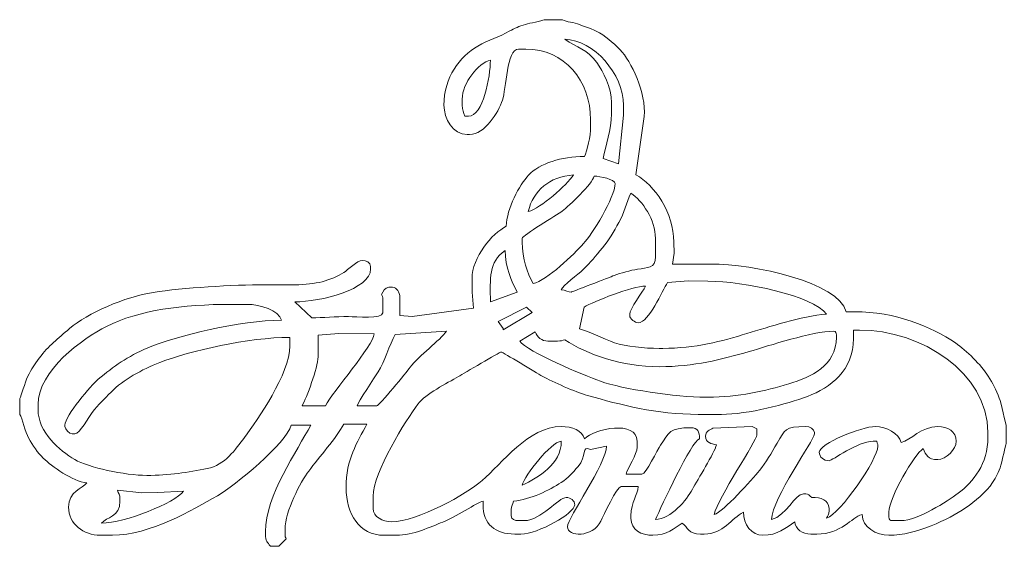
# Model space of a CAD drawing. Header units: millimetres. Extents: x -1234 to 1259, y 230 to 2117.
# Drawn here: x 324.7 to 774.7, y 1822 to 2062.4 of the extents above; entities that cross this region are included whole.
import ezdxf

# ---------------------------------------------------------------- set-up
doc = ezdxf.new("R2010")
doc.units = ezdxf.units.MM
doc.header["$MEASUREMENT"] = 0
doc.layers.add('layer 1', color=7, linetype='Continuous')

msp = doc.modelspace()

# ---------------------------------------------------------------- linework, layer by layer
at = {"layer": 'layer 1', "color": 250, "lineweight": 9}
for points, knots in [([(324.7049, 1889.4966), (324.7049, 1889.4966), (324.7049, 1882.2474), (324.7049, 1882.2474), (324.7049, 1882.2474), (325.9377, 1880.3042), (327.15, 1874.3692), (328.7847, 1871.2724), (328.7847, 1871.2724), (330.3929, 1868.2277), (333.1059, 1864.6211), (335.4371, 1862.3114), (335.4371, 1862.3114), (339.344, 1858.4389), (348.7638, 1851.57), (355.3734, 1851.0213), (355.3734, 1851.0213), (353.294, 1848.1842), (347.0096, 1847.3313), (347.0096, 1839.8681), (347.0096, 1839.8681), (347.0096, 1832.1512), (353.8282, 1827.043), (361.5076, 1827.043), (361.5076, 1827.043), (361.5076, 1827.043), (367.0845, 1827.043), (367.0845, 1827.043), (367.0845, 1827.043), (383.8717, 1827.043), (403.6499, 1838.6472), (414.8562, 1845.0704), (414.8562, 1845.0704), (422.8879, 1849.6735), (446.309, 1869.0385), (448.496, 1877.2294), (448.496, 1877.2294), (448.496, 1877.2294), (457.4188, 1877.2294), (457.4188, 1877.2294), (457.4188, 1877.2294), (451.4049, 1865.8678), (436.7859, 1844.994), (436.7859, 1828.7166), (436.7859, 1828.7166), (436.7859, 1828.7166), (436.7859, 1827.6008), (436.7859, 1827.6008), (436.7859, 1827.6008), (436.7859, 1824.1446), (437.7219, 1823.9589), (439.0156, 1822.0256), (439.0156, 1822.0256), (439.0156, 1822.0256), (442.92, 1822.0256), (442.92, 1822.0256), (442.92, 1822.0256), (442.92, 1822.0256), (446.2662, 1825.3694), (446.2662, 1825.3694), (446.2662, 1825.3694), (445.8746, 1826.1582), (445.7076, 1826.2962), (445.7076, 1827.6008), (445.7076, 1827.6008), (445.7076, 1827.6008), (445.7076, 1829.8316), (445.7076, 1829.8316), (445.7076, 1829.8316), (445.7076, 1838.0374), (452.7909, 1851.3372), (456.5329, 1856.3673), (456.5329, 1856.3673), (461.2025, 1862.6433), (469.1037, 1871.4178), (472.4743, 1877.7855), (472.4743, 1877.7855), (472.4743, 1877.7855), (483.0672, 1877.7855), (483.0672, 1877.7855), (483.0672, 1877.7855), (478.5554, 1869.256), (473.5893, 1861.9216), (473.5893, 1848.7916), (473.5893, 1848.7916), (473.5893, 1836.9644), (479.5013, 1827.043), (490.8756, 1827.043), (490.8756, 1827.043), (490.8756, 1827.043), (496.4508, 1827.043), (496.4508, 1827.043), (496.4508, 1827.043), (504.26, 1827.043), (512.107, 1830.9053), (517.7162, 1833.1025), (517.7162, 1833.1025), (523.0463, 1835.1886), (533.538, 1841.9878), (536.0426, 1842.6574), (536.0426, 1842.6574), (536.0426, 1842.6574), (536.0426, 1840.9831), (536.0426, 1840.9831), (536.0426, 1840.9831), (536.0426, 1832.1615), (541.6256, 1827.6008), (550.5413, 1827.6008), (550.5413, 1827.6008), (550.5413, 1827.6008), (553.3289, 1827.6008), (553.3289, 1827.6008), (553.3289, 1827.6008), (561.1289, 1827.6008), (577.864, 1837.0635), (577.864, 1840.9831), (577.864, 1840.9831), (577.864, 1842.7204), (576.0998, 1844.3293), (573.9607, 1844.3293), (573.9607, 1844.3293), (570.5908, 1844.3293), (562.2683, 1833.735), (555.0018, 1833.735), (555.0018, 1833.735), (555.0018, 1833.735), (552.2124, 1833.735), (552.2124, 1833.735), (552.2124, 1833.735), (550.5017, 1833.735), (548.8677, 1834.2508), (548.8677, 1835.9654), (548.8677, 1835.9654), (548.8677, 1835.9654), (548.8677, 1838.7534), (548.8677, 1838.7534), (548.8677, 1838.7534), (548.8677, 1840.7797), (549.5288, 1840.71), (549.9827, 1842.6574), (549.9827, 1842.6574), (557.7356, 1843.302), (566.391, 1847.6942), (571.6301, 1851.1211), (571.6301, 1851.1211), (575.1302, 1853.4099), (576.7133, 1855.3237), (579.394, 1858.413), (579.394, 1858.413), (583.4251, 1863.0565), (580.687, 1868.4201), (585.0913, 1866.1702), (585.0913, 1866.1702), (585.0913, 1866.1702), (592.362, 1867.749), (592.362, 1867.749), (592.362, 1867.749), (592.362, 1859.758), (574.5196, 1834.8525), (574.5196, 1830.9463), (574.5196, 1830.9463), (574.5196, 1826.2131), (585.9937, 1825.8862), (589.7669, 1833.5425), (589.7669, 1833.5425), (590.9859, 1836.016), (597.1282, 1849.3477), (599.0537, 1849.3477), (599.0537, 1849.3477), (599.0537, 1849.3477), (606.8597, 1849.3477), (606.8597, 1849.3477), (606.8597, 1849.3477), (606.4985, 1845.0064), (603.5135, 1842.592), (603.5135, 1835.9654), (603.5135, 1835.9654), (603.5135, 1835.9654), (603.5135, 1834.8497), (603.5135, 1834.8497), (603.5135, 1834.8497), (603.5135, 1829.3509), (608.2418, 1827.043), (613.5517, 1827.043), (613.5517, 1827.043), (619.7874, 1827.043), (623.2789, 1830.1727), (626.9347, 1832.6199), (626.9347, 1832.6199), (629.608, 1830.6608), (629.4619, 1827.6008), (635.2999, 1827.6008), (635.2999, 1827.6008), (635.2999, 1827.6008), (636.9711, 1827.6008), (636.9711, 1827.6008), (636.9711, 1827.6008), (645.6332, 1827.6008), (649.4014, 1834.7726), (654.8163, 1837.6383), (654.8163, 1837.6383), (654.8163, 1831.9329), (658.5584, 1827.043), (663.7377, 1827.043), (663.7377, 1827.043), (670.261, 1827.043), (674.2726, 1830.5229), (678.2357, 1833.1764), (678.2357, 1833.1764), (678.5205, 1829.7651), (681.7602, 1827.6008), (685.4846, 1827.6008), (685.4846, 1827.6008), (685.4846, 1827.6008), (688.2722, 1827.6008), (688.2722, 1827.6008), (688.2722, 1827.6008), (699.6154, 1827.6008), (703.9538, 1835.201), (708.905, 1836.5226), (708.905, 1836.5226), (709.0327, 1830.7825), (715.3154, 1827.043), (721.174, 1827.043), (721.174, 1827.043), (733.7964, 1827.043), (748.1759, 1834.3013), (756.0799, 1839.5331), (756.0799, 1839.5331), (760.406, 1842.3971), (765.719, 1846.8877), (768.4705, 1851.1211), (768.4705, 1851.1211), (770.1576, 1853.7148), (771.1701, 1855.7489), (772.2681, 1859.0332), (772.2681, 1859.0332), (772.9151, 1860.9679), (774.2789, 1868.1958), (774.7037, 1868.8637), (774.7037, 1868.8637), (774.7037, 1868.8637), (774.7037, 1877.2294), (774.7037, 1877.2294), (774.7037, 1877.2294), (774.3677, 1877.7593), (772.2961, 1887.5718), (771.5341, 1889.672), (771.5341, 1889.672), (770.1502, 1893.488), (768.4582, 1896.479), (766.4612, 1899.654), (766.4612, 1899.654), (763.1996, 1904.8404), (756.6193, 1911.3481), (751.5146, 1914.8199), (751.5146, 1914.8199), (740.3515, 1922.4115), (724.0235, 1929.0883), (705.5585, 1929.0883), (705.5585, 1929.0883), (705.5585, 1929.0883), (701.6562, 1929.0883), (701.6562, 1929.0883), (701.6562, 1929.0883), (698.0213, 1942.7005), (659.5867, 1950.8341), (639.7605, 1950.8341), (639.7605, 1950.8341), (639.7605, 1950.8341), (622.4741, 1950.8341), (622.4741, 1950.8341), (622.4741, 1950.8341), (622.4741, 1950.8341), (623.1548, 1955.8348), (623.1548, 1955.8348), (623.1548, 1955.8348), (623.1548, 1955.8348), (623.032, 1960.8716), (623.032, 1960.8716), (623.032, 1960.8716), (623.032, 1974.1226), (614.3105, 1987.0089), (605.7457, 1991.5415), (605.7457, 1991.5415), (605.7457, 1991.5415), (609.5854, 2018.2378), (609.5854, 2018.2378), (609.5854, 2018.2378), (610.5143, 2028.7146), (603.4799, 2043.7712), (598.6363, 2048.5593), (598.6363, 2048.5593), (594.764, 2052.3852), (592.3083, 2054.7115), (587.3394, 2057.3364), (587.3394, 2057.3364), (585.1549, 2058.4875), (582.3079, 2059.1434), (580.0888, 2060.1215), (580.0888, 2060.1215), (577.3819, 2061.3119), (574.1623, 2061.169), (572.2881, 2062.3587), (572.2881, 2062.3587), (572.2881, 2062.3587), (563.9232, 2062.3587), (563.9232, 2062.3587), (563.9232, 2062.3587), (562.8814, 2061.6985), (557.1565, 2060.7887), (555.4443, 2060.2425), (555.4443, 2060.2425), (552.3377, 2059.2562), (550.6386, 2058.6258), (547.9921, 2057.1011), (547.9921, 2057.1011), (543.642, 2054.5891), (538.5472, 2053.1794), (533.6211, 2050.2807), (533.6211, 2050.2807), (525.4111, 2045.453), (518.1984, 2036.2465), (518.1984, 2023.3248), (518.1984, 2023.3248), (518.1984, 2017.2455), (522.2966, 2009.9429), (528.7937, 2009.9429), (528.7937, 2009.9429), (528.7937, 2009.9429), (529.9084, 2009.9429), (529.9084, 2009.9429), (529.9084, 2009.9429), (536.6836, 2009.9429), (543.094, 2020.0289), (544.9081, 2025.6118), (544.9081, 2025.6118), (546.5353, 2030.6193), (546.864, 2048.9768), (552.2124, 2048.9768), (552.2124, 2048.9768), (552.2124, 2048.9768), (555.5597, 2048.9768), (555.5597, 2048.9768), (555.5597, 2048.9768), (573.1686, 2048.9768), (585.1121, 2034.5537), (585.1121, 2016.6331), (585.1121, 2016.6331), (585.1121, 2016.6331), (585.1121, 2013.2884), (585.1121, 2013.2884), (585.1121, 2013.2884), (585.1121, 2009.4781), (583.5496, 2002.456), (582.3263, 1999.9054), (582.3263, 1999.9054), (571.7462, 1999.9054), (561.9305, 1996.8405), (556.7971, 1991.4174), (556.7971, 1991.4174), (552.6886, 1987.0796), (546.8127, 1976.0247), (546.6369, 1968.1214), (546.6369, 1968.1214), (540.1055, 1964.6638), (531.0252, 1954.1459), (531.0252, 1944.1431), (531.0252, 1944.1431), (531.0252, 1944.1431), (531.0252, 1938.01), (531.0252, 1938.01), (531.0252, 1938.01), (531.0252, 1938.01), (531.6687, 1930.7701), (531.6687, 1930.7701), (531.6687, 1930.7701), (531.6687, 1930.7701), (503.7651, 1926.9339), (503.7651, 1926.9339), (503.7651, 1926.9339), (503.7651, 1926.9339), (498.1234, 1927.4154), (498.1234, 1927.4154), (498.1234, 1927.4154), (498.1234, 1927.4154), (498.1234, 1935.78), (498.1234, 1935.78), (498.1234, 1935.78), (498.1234, 1937.8176), (496.5853, 1940.2405), (494.7779, 1940.2405), (494.7779, 1940.2405), (494.7779, 1940.2405), (493.1061, 1940.2405), (493.1061, 1940.2405), (493.1061, 1940.2405), (491.2545, 1940.2405), (490.4242, 1938.1501), (489.7606, 1936.895), (489.7606, 1936.895), (490.1833, 1936.0113), (490.3167, 1936.0934), (490.3167, 1934.6635), (490.3167, 1934.6635), (490.3167, 1934.6635), (490.3167, 1928.5294), (490.3167, 1928.5294), (490.3167, 1928.5294), (490.3167, 1925.5914), (477.9487, 1926.8568), (474.704, 1926.8568), (474.704, 1926.8568), (468.9724, 1926.8568), (462.6352, 1926.2989), (457.9756, 1926.2989), (457.9756, 1926.2989), (457.9756, 1926.2989), (450.1848, 1933.5654), (450.1848, 1933.5654), (450.1848, 1933.5654), (461.8312, 1933.5485), (484.7415, 1939.291), (484.7415, 1948.6043), (484.7415, 1948.6043), (484.7415, 1948.6043), (484.7415, 1949.7194), (484.7415, 1949.7194), (484.7415, 1949.7194), (484.7415, 1951.5221), (482.7177, 1952.5077), (480.8371, 1952.5077), (480.8371, 1952.5077), (478.9746, 1952.5077), (474.2707, 1948.1399), (472.4768, 1946.929), (472.4768, 1946.929), (470.0111, 1945.2674), (466.0957, 1943.7246), (462.6664, 1942.7971), (462.6664, 1942.7971), (455.7154, 1940.9176), (445.4338, 1941.3233), (436.7852, 1941.3569), (436.7852, 1941.3569), (421.989, 1941.41), (399.056, 1940.0088), (385.604, 1937.8905), (385.604, 1937.8905), (372.8303, 1935.8801), (355.5011, 1928.4247), (347.4298, 1921.4167), (347.4298, 1921.4167), (342.0425, 1916.7394), (337.9039, 1913.6949), (333.6259, 1907.8976), (333.6259, 1907.8976), (331.1751, 1904.5772), (330.2408, 1903.5909), (328.2286, 1899.354), (328.2286, 1899.354), (327.1274, 1897.0362), (325.4007, 1890.4995), (324.7049, 1889.4966)], [0, 0, 0, 0, 0.00854701, 0.00854701, 0.00854701, 0.00854701, 0.01709402, 0.01709402, 0.01709402, 0.01709402, 0.02564103, 0.02564103, 0.02564103, 0.02564103, 0.03418803, 0.03418803, 0.03418803, 0.03418803, 0.04273504, 0.04273504, 0.04273504, 0.04273504, 0.05128205, 0.05128205, 0.05128205, 0.05128205, 0.05982906, 0.05982906, 0.05982906, 0.05982906, 0.06837607, 0.06837607, 0.06837607, 0.06837607, 0.07692308, 0.07692308, 0.07692308, 0.07692308, 0.08547009, 0.08547009, 0.08547009, 0.08547009, 0.09401709, 0.09401709, 0.09401709, 0.09401709, 0.1025641, 0.1025641, 0.1025641, 0.1025641, 0.11111111, 0.11111111, 0.11111111, 0.11111111, 0.11965812, 0.11965812, 0.11965812, 0.11965812, 0.12820513, 0.12820513, 0.12820513, 0.12820513, 0.13675214, 0.13675214, 0.13675214, 0.13675214, 0.14529915, 0.14529915, 0.14529915, 0.14529915, 0.15384615, 0.15384615, 0.15384615, 0.15384615, 0.16239316, 0.16239316, 0.16239316, 0.16239316, 0.17094017, 0.17094017, 0.17094017, 0.17094017, 0.17948718, 0.17948718, 0.17948718, 0.17948718, 0.18803419, 0.18803419, 0.18803419, 0.18803419, 0.1965812, 0.1965812, 0.1965812, 0.1965812, 0.20512821, 0.20512821, 0.20512821, 0.20512821, 0.21367521, 0.21367521, 0.21367521, 0.21367521, 0.22222222, 0.22222222, 0.22222222, 0.22222222, 0.23076923, 0.23076923, 0.23076923, 0.23076923, 0.23931624, 0.23931624, 0.23931624, 0.23931624, 0.24786325, 0.24786325, 0.24786325, 0.24786325, 0.25641026, 0.25641026, 0.25641026, 0.25641026, 0.26495726, 0.26495726, 0.26495726, 0.26495726, 0.27350427, 0.27350427, 0.27350427, 0.27350427, 0.28205128, 0.28205128, 0.28205128, 0.28205128, 0.29059829, 0.29059829, 0.29059829, 0.29059829, 0.2991453, 0.2991453, 0.2991453, 0.2991453, 0.30769231, 0.30769231, 0.30769231, 0.30769231, 0.31623932, 0.31623932, 0.31623932, 0.31623932, 0.32478632, 0.32478632, 0.32478632, 0.32478632, 0.33333333, 0.33333333, 0.33333333, 0.33333333, 0.34188034, 0.34188034, 0.34188034, 0.34188034, 0.35042735, 0.35042735, 0.35042735, 0.35042735, 0.35897436, 0.35897436, 0.35897436, 0.35897436, 0.36752137, 0.36752137, 0.36752137, 0.36752137, 0.37606838, 0.37606838, 0.37606838, 0.37606838, 0.38461538, 0.38461538, 0.38461538, 0.38461538, 0.39316239, 0.39316239, 0.39316239, 0.39316239, 0.4017094, 0.4017094, 0.4017094, 0.4017094, 0.41025641, 0.41025641, 0.41025641, 0.41025641, 0.41880342, 0.41880342, 0.41880342, 0.41880342, 0.42735043, 0.42735043, 0.42735043, 0.42735043, 0.43589744, 0.43589744, 0.43589744, 0.43589744, 0.44444444, 0.44444444, 0.44444444, 0.44444444, 0.45299145, 0.45299145, 0.45299145, 0.45299145, 0.46153846, 0.46153846, 0.46153846, 0.46153846, 0.47008547, 0.47008547, 0.47008547, 0.47008547, 0.47863248, 0.47863248, 0.47863248, 0.47863248, 0.48717949, 0.48717949, 0.48717949, 0.48717949, 0.4957265, 0.4957265, 0.4957265, 0.4957265, 0.5042735, 0.5042735, 0.5042735, 0.5042735, 0.51282051, 0.51282051, 0.51282051, 0.51282051, 0.52136752, 0.52136752, 0.52136752, 0.52136752, 0.52991453, 0.52991453, 0.52991453, 0.52991453, 0.53846154, 0.53846154, 0.53846154, 0.53846154, 0.54700855, 0.54700855, 0.54700855, 0.54700855, 0.55555556, 0.55555556, 0.55555556, 0.55555556, 0.56410256, 0.56410256, 0.56410256, 0.56410256, 0.57264957, 0.57264957, 0.57264957, 0.57264957, 0.58119658, 0.58119658, 0.58119658, 0.58119658, 0.58974359, 0.58974359, 0.58974359, 0.58974359, 0.5982906, 0.5982906, 0.5982906, 0.5982906, 0.60683761, 0.60683761, 0.60683761, 0.60683761, 0.61538462, 0.61538462, 0.61538462, 0.61538462, 0.62393162, 0.62393162, 0.62393162, 0.62393162, 0.63247863, 0.63247863, 0.63247863, 0.63247863, 0.64102564, 0.64102564, 0.64102564, 0.64102564, 0.64957265, 0.64957265, 0.64957265, 0.64957265, 0.65811966, 0.65811966, 0.65811966, 0.65811966, 0.66666667, 0.66666667, 0.66666667, 0.66666667, 0.67521368, 0.67521368, 0.67521368, 0.67521368, 0.68376068, 0.68376068, 0.68376068, 0.68376068, 0.69230769, 0.69230769, 0.69230769, 0.69230769, 0.7008547, 0.7008547, 0.7008547, 0.7008547, 0.70940171, 0.70940171, 0.70940171, 0.70940171, 0.71794872, 0.71794872, 0.71794872, 0.71794872, 0.72649573, 0.72649573, 0.72649573, 0.72649573, 0.73504274, 0.73504274, 0.73504274, 0.73504274, 0.74358974, 0.74358974, 0.74358974, 0.74358974, 0.75213675, 0.75213675, 0.75213675, 0.75213675, 0.76068376, 0.76068376, 0.76068376, 0.76068376, 0.76923077, 0.76923077, 0.76923077, 0.76923077, 0.77777778, 0.77777778, 0.77777778, 0.77777778, 0.78632479, 0.78632479, 0.78632479, 0.78632479, 0.79487179, 0.79487179, 0.79487179, 0.79487179, 0.8034188, 0.8034188, 0.8034188, 0.8034188, 0.81196581, 0.81196581, 0.81196581, 0.81196581, 0.82051282, 0.82051282, 0.82051282, 0.82051282, 0.82905983, 0.82905983, 0.82905983, 0.82905983, 0.83760684, 0.83760684, 0.83760684, 0.83760684, 0.84615385, 0.84615385, 0.84615385, 0.84615385, 0.85470085, 0.85470085, 0.85470085, 0.85470085, 0.86324786, 0.86324786, 0.86324786, 0.86324786, 0.87179487, 0.87179487, 0.87179487, 0.87179487, 0.88034188, 0.88034188, 0.88034188, 0.88034188, 0.88888889, 0.88888889, 0.88888889, 0.88888889, 0.8974359, 0.8974359, 0.8974359, 0.8974359, 0.90598291, 0.90598291, 0.90598291, 0.90598291, 0.91452991, 0.91452991, 0.91452991, 0.91452991, 0.92307692, 0.92307692, 0.92307692, 0.92307692, 0.93162393, 0.93162393, 0.93162393, 0.93162393, 0.94017094, 0.94017094, 0.94017094, 0.94017094, 0.94871795, 0.94871795, 0.94871795, 0.94871795, 0.95726496, 0.95726496, 0.95726496, 0.95726496, 0.96581197, 0.96581197, 0.96581197, 0.96581197, 0.97435897, 0.97435897, 0.97435897, 0.97435897, 0.98290598, 0.98290598, 0.98290598, 0.98290598, 1, 1, 1, 1]), ([(594.5918, 2024.4398), (594.5918, 2024.4398), (594.5918, 2019.4215), (594.5918, 2019.4215), (594.5918, 2019.4215), (594.5918, 2012.15), (592.1006, 2004.8456), (590.7758, 1999.0359), (590.7758, 1999.0359), (590.7758, 1999.0359), (597.8078, 1996.5759), (597.8078, 1996.5759), (597.8078, 1996.5759), (597.8078, 1996.5759), (600.1687, 2018.8629), (600.1687, 2018.8629), (600.1687, 2018.8629), (600.1687, 2018.8629), (600.1687, 2023.3248), (600.1687, 2023.3248), (600.1687, 2023.3248), (600.1687, 2037.538), (586.4313, 2053.1465), (573.4028, 2053.4355), (573.4028, 2053.4355), (578.7201, 2049.7405), (583.8093, 2048.7507), (587.9132, 2042.8536), (587.9132, 2042.8536), (590.9067, 2038.5512), (594.5918, 2031.6929), (594.5918, 2024.4398)], [0, 0, 0, 0, 0.11111111, 0.11111111, 0.11111111, 0.11111111, 0.22222222, 0.22222222, 0.22222222, 0.22222222, 0.33333333, 0.33333333, 0.33333333, 0.33333333, 0.44444444, 0.44444444, 0.44444444, 0.44444444, 0.55555556, 0.55555556, 0.55555556, 0.55555556, 0.66666667, 0.66666667, 0.66666667, 0.66666667, 0.77777778, 0.77777778, 0.77777778, 0.77777778, 1, 1, 1, 1]), ([(526.563, 2026.1135), (526.563, 2026.1135), (526.563, 2023.3248), (526.563, 2023.3248), (526.563, 2023.3248), (526.563, 2020.927), (527.2132, 2020.303), (527.6787, 2018.3068), (527.6787, 2018.3068), (527.6787, 2018.3068), (529.3516, 2018.3068), (529.3516, 2018.3068), (529.3516, 2018.3068), (536.0603, 2018.3068), (539.388, 2036.3314), (539.388, 2043.9559), (539.388, 2043.9559), (533.8825, 2042.4874), (526.563, 2033.5455), (526.563, 2026.1135)], [0, 0, 0, 0, 0.16666667, 0.16666667, 0.16666667, 0.16666667, 0.33333333, 0.33333333, 0.33333333, 0.33333333, 0.5, 0.5, 0.5, 0.5, 0.66666667, 0.66666667, 0.66666667, 0.66666667, 1, 1, 1, 1]), ([(553.8868, 1962.5441), (553.8868, 1962.5441), (553.8868, 1960.8716), (553.8868, 1960.8716), (553.8868, 1960.8716), (553.8868, 1953.032), (556.1947, 1947.0365), (558.9041, 1941.9134), (558.9041, 1941.9134), (565.144, 1943.3659), (577.6525, 1955.4835), (581.9145, 1960.1665), (581.9145, 1960.1665), (585.5649, 1964.1767), (596.2654, 1981.2179), (596.2654, 1987.6375), (596.2654, 1987.6375), (596.2654, 1989.395), (589.3558, 1990.9837), (586.7851, 1990.9837), (586.7851, 1990.9837), (585.8172, 1987.3577), (575.3983, 1977.4447), (572.1349, 1974.9652), (572.1349, 1974.9652), (569.8776, 1973.2488), (553.8868, 1963.9843), (553.8868, 1962.5441)], [0, 0, 0, 0, 0.125, 0.125, 0.125, 0.125, 0.25, 0.25, 0.25, 0.25, 0.375, 0.375, 0.375, 0.375, 0.5, 0.5, 0.5, 0.5, 0.625, 0.625, 0.625, 0.625, 0.75, 0.75, 0.75, 0.75, 1, 1, 1, 1]), ([(556.6744, 1974.8124), (562.3161, 1976.1273), (574.2759, 1987.0166), (577.3054, 1991.5415), (577.3054, 1991.5415), (566.2824, 1990.6225), (558.932, 1984.5018), (556.6744, 1974.8124)], [0, 0, 0, 0, 0.33333333, 0.33333333, 0.33333333, 0.33333333, 1, 1, 1, 1]), ([(571.7302, 1939.1247), (573.718, 1938.9585), (575.0471, 1938.01), (576.1904, 1938.01), (576.1904, 1938.01), (576.3132, 1938.01), (593.7105, 1944.7774), (595.8755, 1945.6494), (595.8755, 1945.6494), (598.6557, 1946.7694), (603.5489, 1947.9817), (606.4295, 1948.4773), (606.4295, 1948.4773), (611.0092, 1949.2662), (614.6674, 1948.7664), (614.6674, 1954.1813), (614.6674, 1954.1813), (614.6674, 1954.1813), (614.6674, 1962.5441), (614.6674, 1962.5441), (614.6674, 1962.5441), (614.6674, 1971.145), (608.7081, 1979.6995), (603.5135, 1983.177), (603.5135, 1983.177), (601.3602, 1978.6846), (600.6325, 1974.4335), (597.9542, 1969.7763), (597.9542, 1969.7763), (595.584, 1965.6529), (593.6356, 1961.7729), (590.554, 1958.2191), (590.554, 1958.2191), (587.1547, 1954.2998), (585.3888, 1951.9541), (581.6291, 1948.1851), (581.6291, 1948.1851), (579.6947, 1946.2469), (572.2082, 1940.9133), (571.7302, 1939.1247)], [0, 0, 0, 0, 0.09090909, 0.09090909, 0.09090909, 0.09090909, 0.18181818, 0.18181818, 0.18181818, 0.18181818, 0.27272727, 0.27272727, 0.27272727, 0.27272727, 0.36363636, 0.36363636, 0.36363636, 0.36363636, 0.45454545, 0.45454545, 0.45454545, 0.45454545, 0.54545455, 0.54545455, 0.54545455, 0.54545455, 0.63636364, 0.63636364, 0.63636364, 0.63636364, 0.72727273, 0.72727273, 0.72727273, 0.72727273, 0.81818182, 0.81818182, 0.81818182, 0.81818182, 1, 1, 1, 1]), ([(539.388, 1933.5485), (539.388, 1933.5485), (551.656, 1938.01), (551.656, 1938.01), (551.656, 1938.01), (549.0803, 1942.8753), (546.0801, 1949.6217), (546.0801, 1956.9689), (546.0801, 1956.9689), (538.4371, 1951.8515), (539.388, 1944.2648), (539.388, 1933.5485)], [0, 0, 0, 0, 0.25, 0.25, 0.25, 0.25, 0.5, 0.5, 0.5, 0.5, 1, 1, 1, 1]), ([(620.2518, 1942.3719), (617.7087, 1938.6854), (611.663, 1924.0692), (606.8597, 1924.0692), (606.8597, 1924.0692), (605.2826, 1924.0692), (602.9574, 1925.8394), (602.9574, 1927.4154), (602.9574, 1927.4154), (602.9574, 1927.4154), (602.9574, 1927.9733), (602.9574, 1927.9733), (602.9574, 1927.9733), (602.9574, 1930.3081), (608.7802, 1938.1048), (610.2052, 1940.7976), (610.2052, 1940.7976), (604.3109, 1940.7976), (586.1515, 1933.6376), (582.2262, 1931.2257), (582.2262, 1931.2257), (582.2262, 1931.2257), (580.0948, 1921.2798), (580.0948, 1921.2798), (580.0948, 1921.2798), (583.1201, 1920.5748), (591.2572, 1916.5798), (596.0577, 1914.9391), (596.0577, 1914.9391), (601.2332, 1913.1678), (609.5695, 1912.3581), (616.34, 1912.3581), (616.34, 1912.3581), (616.34, 1912.3581), (618.0136, 1912.3581), (618.0136, 1912.3581), (618.0136, 1912.3581), (632.7586, 1912.3581), (645.0024, 1915.6693), (656.4185, 1919.1212), (656.4185, 1919.1212), (666.4383, 1922.1518), (681.0117, 1926.9969), (692.7344, 1927.9733), (692.7344, 1927.9733), (686.5448, 1936.4185), (654.8135, 1943.0281), (638.6447, 1943.0281), (638.6447, 1943.0281), (638.6447, 1943.0281), (629.7131, 1943.1583), (629.7131, 1943.1583), (629.7131, 1943.1583), (629.7131, 1943.1583), (620.2518, 1942.3719), (620.2518, 1942.3719)], [0, 0, 0, 0, 0.06666667, 0.06666667, 0.06666667, 0.06666667, 0.13333333, 0.13333333, 0.13333333, 0.13333333, 0.2, 0.2, 0.2, 0.2, 0.26666667, 0.26666667, 0.26666667, 0.26666667, 0.33333333, 0.33333333, 0.33333333, 0.33333333, 0.4, 0.4, 0.4, 0.4, 0.46666667, 0.46666667, 0.46666667, 0.46666667, 0.53333333, 0.53333333, 0.53333333, 0.53333333, 0.6, 0.6, 0.6, 0.6, 0.66666667, 0.66666667, 0.66666667, 0.66666667, 0.73333333, 0.73333333, 0.73333333, 0.73333333, 0.8, 0.8, 0.8, 0.8, 0.86666667, 0.86666667, 0.86666667, 0.86666667, 1, 1, 1, 1]), ([(333.068, 1886.7086), (333.068, 1886.7086), (333.068, 1884.4775), (333.068, 1884.4775), (333.068, 1884.4775), (333.068, 1873.9645), (342.8869, 1865.6626), (349.8014, 1861.6191), (349.8014, 1861.6191), (355.921, 1858.0434), (372.7422, 1854.3668), (382.6962, 1854.3668), (382.6962, 1854.3668), (392.8009, 1854.3668), (401.5984, 1855.8016), (410.2351, 1857.4982), (410.2351, 1857.4982), (418.3863, 1859.0969), (423.057, 1866.1677), (427.214, 1871.7447), (427.214, 1871.7447), (433.2151, 1879.7952), (447.9374, 1900.769), (447.9374, 1913.4745), (447.9374, 1913.4745), (447.9374, 1913.4745), (447.9374, 1917.3772), (447.9374, 1917.3772), (447.9374, 1917.3772), (429.0751, 1917.3772), (402.5419, 1911.323), (388.6043, 1905.8946), (388.6043, 1905.8946), (380.36, 1902.6828), (371.9742, 1898.1155), (366.3869, 1892.4243), (366.3869, 1892.4243), (363.1953, 1889.1747), (360.6302, 1886.9364), (357.82, 1883.1491), (357.82, 1883.1491), (356.2868, 1881.0839), (351.9657, 1873.326), (349.7982, 1873.326), (349.7982, 1873.326), (349.7982, 1873.326), (348.6832, 1873.326), (348.6832, 1873.326), (348.6832, 1873.326), (347.3389, 1873.326), (345.3359, 1875.3297), (345.3359, 1876.6704), (345.3359, 1876.6704), (345.3359, 1876.6704), (345.3359, 1877.2294), (345.3359, 1877.2294), (345.3359, 1877.2294), (345.3359, 1881.7267), (357.3637, 1895.6137), (360.5362, 1898.2754), (360.5362, 1898.2754), (367.6559, 1904.2521), (373.8402, 1908.5881), (383.0743, 1912.5378), (383.0743, 1912.5378), (396.255, 1918.1763), (425.6588, 1925.1839), (444.0365, 1925.1839), (444.0365, 1925.1839), (442.983, 1929.6939), (434.2746, 1932.4331), (428.4213, 1932.4331), (428.4213, 1932.4331), (428.4213, 1932.4331), (421.1714, 1932.4331), (421.1714, 1932.4331), (421.1714, 1932.4331), (398.9637, 1932.4331), (379.1349, 1929.8436), (364.2952, 1922.3963), (364.2952, 1922.3963), (353.3503, 1916.9024), (333.068, 1902.1476), (333.068, 1886.7086)], [0, 0, 0, 0, 0.04545455, 0.04545455, 0.04545455, 0.04545455, 0.09090909, 0.09090909, 0.09090909, 0.09090909, 0.13636364, 0.13636364, 0.13636364, 0.13636364, 0.18181818, 0.18181818, 0.18181818, 0.18181818, 0.22727273, 0.22727273, 0.22727273, 0.22727273, 0.27272727, 0.27272727, 0.27272727, 0.27272727, 0.31818182, 0.31818182, 0.31818182, 0.31818182, 0.36363636, 0.36363636, 0.36363636, 0.36363636, 0.40909091, 0.40909091, 0.40909091, 0.40909091, 0.45454545, 0.45454545, 0.45454545, 0.45454545, 0.5, 0.5, 0.5, 0.5, 0.54545455, 0.54545455, 0.54545455, 0.54545455, 0.59090909, 0.59090909, 0.59090909, 0.59090909, 0.63636364, 0.63636364, 0.63636364, 0.63636364, 0.68181818, 0.68181818, 0.68181818, 0.68181818, 0.72727273, 0.72727273, 0.72727273, 0.72727273, 0.77272727, 0.77272727, 0.77272727, 0.77272727, 0.81818182, 0.81818182, 0.81818182, 0.81818182, 0.86363636, 0.86363636, 0.86363636, 0.86363636, 0.90909091, 0.90909091, 0.90909091, 0.90909091, 1, 1, 1, 1]), ([(542.9875, 1924.6731), (542.9875, 1924.6731), (545.2052, 1921.4638), (545.2052, 1921.4638), (545.2052, 1921.4638), (545.2052, 1921.4638), (545.2204, 1920.8412), (545.2204, 1920.8412), (545.2204, 1920.8412), (545.2204, 1920.8412), (558.4714, 1928.6539), (558.4714, 1928.6539), (558.4714, 1928.6539), (558.4714, 1928.6539), (555.8947, 1931.1978), (555.8947, 1931.1978), (555.8947, 1931.1978), (555.8947, 1931.1978), (542.9875, 1924.6731), (542.9875, 1924.6731)], [0, 0, 0, 0, 0.16666667, 0.16666667, 0.16666667, 0.16666667, 0.33333333, 0.33333333, 0.33333333, 0.33333333, 0.5, 0.5, 0.5, 0.5, 0.66666667, 0.66666667, 0.66666667, 0.66666667, 1, 1, 1, 1]), ([(460.7724, 1918.3939), (460.7724, 1918.3939), (460.7642, 1908.4554), (460.7642, 1908.4554), (460.7642, 1908.4554), (460.7642, 1903.4509), (455.4367, 1889.7838), (453.5143, 1886.15), (453.5143, 1886.15), (453.5143, 1886.15), (464.1086, 1886.15), (464.1086, 1886.15), (464.1086, 1886.15), (467.5634, 1892.679), (485.9563, 1913.5478), (486.4144, 1919.0501), (486.4144, 1919.0501), (486.4144, 1919.0501), (470.2318, 1919.1803), (470.2318, 1919.1803), (470.2318, 1919.1803), (470.2318, 1919.1803), (460.7724, 1918.3939), (460.7724, 1918.3939)], [0, 0, 0, 0, 0.14285714, 0.14285714, 0.14285714, 0.14285714, 0.28571429, 0.28571429, 0.28571429, 0.28571429, 0.42857143, 0.42857143, 0.42857143, 0.42857143, 0.57142857, 0.57142857, 0.57142857, 0.57142857, 0.71428571, 0.71428571, 0.71428571, 0.71428571, 1, 1, 1, 1]), ([(495.9114, 1918.7466), (493.4365, 1913.9316), (491.0561, 1906.1769), (488.2012, 1901.6502), (488.2012, 1901.6502), (486.6589, 1899.2061), (479.0216, 1887.702), (478.6074, 1886.15), (478.6074, 1886.15), (478.6074, 1886.15), (487.5309, 1886.15), (487.5309, 1886.15), (487.5309, 1886.15), (488.7163, 1886.15), (501.2347, 1901.6478), (502.8082, 1903.7724), (502.8082, 1903.7724), (506.632, 1908.9344), (516.5492, 1916.0365), (519.3117, 1920.2069), (519.3117, 1920.2069), (519.3117, 1920.2069), (495.9114, 1918.7466), (495.9114, 1918.7466)], [0, 0, 0, 0, 0.14285714, 0.14285714, 0.14285714, 0.14285714, 0.28571429, 0.28571429, 0.28571429, 0.28571429, 0.42857143, 0.42857143, 0.42857143, 0.42857143, 0.57142857, 0.57142857, 0.57142857, 0.57142857, 0.71428571, 0.71428571, 0.71428571, 0.71428571, 1, 1, 1, 1]), ([(705.0024, 1916.82), (705.0024, 1902.3726), (694.5811, 1894.4619), (683.9949, 1890.428), (683.9949, 1890.428), (674.7346, 1886.8996), (656.9972, 1882.2474), (644.7778, 1882.2474), (644.7778, 1882.2474), (644.7778, 1882.2474), (634.1835, 1882.2474), (634.1835, 1882.2474), (634.1835, 1882.2474), (615.1666, 1882.2474), (598.7816, 1886.6163), (583.6596, 1890.8306), (583.6596, 1890.8306), (578.0508, 1892.3942), (568.0006, 1897.0755), (562.9864, 1899.7127), (562.9864, 1899.7127), (560.5434, 1900.9983), (544.9877, 1910.6869), (544.4071, 1910.6869), (544.4071, 1910.6869), (543.5694, 1910.6869), (527.0639, 1900.7765), (524.8996, 1899.5238), (524.8996, 1899.5238), (519.3923, 1896.3414), (510.0202, 1891.6945), (506.3352, 1886.8625), (506.3352, 1886.8625), (500.9195, 1879.7591), (485.8572, 1855.7613), (485.8572, 1844.8872), (485.8572, 1844.8872), (485.8572, 1844.8872), (485.8572, 1839.312), (485.8572, 1839.312), (485.8572, 1839.312), (485.8572, 1835.4479), (490.374, 1833.1764), (494.2211, 1833.1764), (494.2211, 1833.1764), (506.1126, 1833.1764), (528.7803, 1846.1005), (535.6209, 1852.0001), (535.6209, 1852.0001), (544.5844, 1859.7304), (556.662, 1876.6704), (571.7302, 1876.6704), (571.7302, 1876.6704), (576.5392, 1876.6704), (581.3089, 1874.9045), (582.3263, 1871.0952), (582.3263, 1871.0952), (586.7044, 1875.7121), (606.3029, 1879.8001), (606.3029, 1869.9788), (606.3029, 1869.9788), (606.3029, 1869.9788), (606.3029, 1867.1926), (606.3029, 1867.1926), (606.3029, 1867.1926), (606.3029, 1864.1641), (601.9902, 1857.5669), (601.2838, 1854.9247), (601.2838, 1854.9247), (601.2838, 1854.9247), (608.5333, 1854.9247), (608.5333, 1854.9247), (608.5333, 1854.9247), (610.2473, 1854.9247), (615.7001, 1866.2215), (617.0015, 1868.2025), (617.0015, 1868.2025), (620.8225, 1874.0233), (621.1299, 1876.1143), (630.838, 1876.1143), (630.838, 1876.1143), (634.0466, 1876.1143), (634.7414, 1874.3668), (634.7414, 1871.0952), (634.7414, 1871.0952), (631.0994, 1870.1224), (617.3475, 1839.8797), (614.6674, 1834.2929), (614.6674, 1834.2929), (621.6785, 1834.2929), (629.0293, 1843.2153), (631.5738, 1848.0547), (631.5738, 1848.0547), (633.9164, 1852.5074), (641.5586, 1864.6017), (642.5481, 1868.3076), (642.5481, 1868.3076), (640.0898, 1868.8796), (637.53, 1869.2274), (637.53, 1872.211), (637.53, 1872.211), (637.53, 1874.4821), (639.4697, 1875.1708), (640.8797, 1875.9806), (640.8797, 1875.9806), (640.8797, 1875.9806), (658.7239, 1876.6782), (658.7239, 1876.6782), (658.7239, 1876.6782), (658.7239, 1876.6782), (660.9494, 1875.5557), (660.9494, 1875.5557), (660.9494, 1875.5557), (660.9494, 1875.5557), (660.9494, 1872.7681), (660.9494, 1872.7681), (660.9494, 1872.7681), (660.9494, 1870.5073), (643.1877, 1844.0555), (641.4334, 1836.5226), (641.4334, 1836.5226), (645.6081, 1837.6376), (658.8633, 1852.69), (662.1087, 1856.5537), (662.1087, 1856.5537), (665.2762, 1860.3219), (667.4614, 1864.5663), (670.2062, 1869.0873), (670.2062, 1869.0873), (673.9383, 1875.2349), (673.5435, 1876.6704), (683.2548, 1876.6704), (683.2548, 1876.6704), (685.1326, 1876.6704), (687.1575, 1875.6866), (687.1575, 1873.8846), (687.1575, 1873.8846), (687.1575, 1873.8846), (687.1575, 1873.326), (687.1575, 1873.326), (687.1575, 1873.326), (687.1575, 1870.381), (667.8579, 1844.0219), (667.6414, 1834.2929), (667.6414, 1834.2929), (674.1332, 1835.8052), (678.54, 1846.0029), (682.1391, 1846.0029), (682.1391, 1846.0029), (682.1391, 1846.0029), (683.2548, 1846.0029), (683.2548, 1846.0029), (683.2548, 1846.0029), (684.5949, 1846.0029), (684.8941, 1845.0991), (686.0424, 1844.3293), (686.0424, 1844.3293), (690.1743, 1844.3293), (693.8491, 1843.2397), (693.8491, 1839.312), (693.8491, 1839.312), (693.8491, 1839.312), (693.8491, 1838.1955), (693.8491, 1838.1955), (693.8491, 1838.1955), (693.8491, 1836.495), (693.3132, 1835.947), (692.7344, 1834.8497), (692.7344, 1834.8497), (698.8063, 1836.4724), (716.1531, 1861.8031), (716.1531, 1867.749), (716.1531, 1867.749), (716.1531, 1869.0275), (715.9649, 1868.3975), (715.5953, 1869.9788), (715.5953, 1869.9788), (715.5953, 1869.9788), (713.9234, 1869.9788), (713.9234, 1869.9788), (713.9234, 1869.9788), (706.9937, 1869.9788), (695.2765, 1861.0577), (693.8491, 1861.0577), (693.8491, 1861.0577), (691.4623, 1861.0577), (689.3872, 1862.7777), (689.3872, 1864.9611), (689.3872, 1864.9611), (689.3872, 1868.8234), (708.5679, 1876.6704), (715.0381, 1876.6704), (715.0381, 1876.6704), (720.0547, 1876.6704), (725.7643, 1873.6486), (726.7492, 1869.4223), (726.7492, 1869.4223), (731.4152, 1870.5097), (735.7389, 1876.6704), (743.4776, 1876.6704), (743.4776, 1876.6704), (747.9682, 1876.6704), (751.8422, 1874.423), (751.8422, 1869.9788), (751.8422, 1869.9788), (751.8422, 1866.2534), (747.2179, 1861.6156), (743.4776, 1861.6156), (743.4776, 1861.6156), (738.7635, 1861.6156), (738.2435, 1863.5977), (736.7867, 1866.634), (736.7867, 1866.634), (732.8858, 1864.0229), (721.174, 1844.399), (721.174, 1837.6383), (721.174, 1837.6383), (721.174, 1837.6383), (721.174, 1835.4075), (721.174, 1835.4075), (721.174, 1835.4075), (721.174, 1834.1231), (721.561, 1833.735), (722.8448, 1833.735), (722.8448, 1833.735), (722.8448, 1833.735), (726.7492, 1833.735), (726.7492, 1833.735), (726.7492, 1833.735), (734.1165, 1833.735), (747.8893, 1842.6397), (752.7429, 1846.2162), (752.7429, 1846.2162), (759.7363, 1851.3666), (766.3392, 1859.7984), (766.3392, 1871.6531), (766.3392, 1871.6531), (766.3392, 1871.6531), (766.3392, 1873.8846), (766.3392, 1873.8846), (766.3392, 1873.8846), (766.3392, 1901.3276), (735.7102, 1920.7237), (707.79, 1920.7237), (707.79, 1920.7237), (707.79, 1920.7237), (705.0024, 1920.7237), (705.0024, 1920.7237), (705.0024, 1920.7237), (705.0024, 1920.7237), (705.0024, 1916.82), (705.0024, 1916.82)], [0, 0, 0, 0, 0.015625, 0.015625, 0.015625, 0.015625, 0.03125, 0.03125, 0.03125, 0.03125, 0.046875, 0.046875, 0.046875, 0.046875, 0.0625, 0.0625, 0.0625, 0.0625, 0.078125, 0.078125, 0.078125, 0.078125, 0.09375, 0.09375, 0.09375, 0.09375, 0.109375, 0.109375, 0.109375, 0.109375, 0.125, 0.125, 0.125, 0.125, 0.140625, 0.140625, 0.140625, 0.140625, 0.15625, 0.15625, 0.15625, 0.15625, 0.171875, 0.171875, 0.171875, 0.171875, 0.1875, 0.1875, 0.1875, 0.1875, 0.203125, 0.203125, 0.203125, 0.203125, 0.21875, 0.21875, 0.21875, 0.21875, 0.234375, 0.234375, 0.234375, 0.234375, 0.25, 0.25, 0.25, 0.25, 0.265625, 0.265625, 0.265625, 0.265625, 0.28125, 0.28125, 0.28125, 0.28125, 0.296875, 0.296875, 0.296875, 0.296875, 0.3125, 0.3125, 0.3125, 0.3125, 0.328125, 0.328125, 0.328125, 0.328125, 0.34375, 0.34375, 0.34375, 0.34375, 0.359375, 0.359375, 0.359375, 0.359375, 0.375, 0.375, 0.375, 0.375, 0.390625, 0.390625, 0.390625, 0.390625, 0.40625, 0.40625, 0.40625, 0.40625, 0.421875, 0.421875, 0.421875, 0.421875, 0.4375, 0.4375, 0.4375, 0.4375, 0.453125, 0.453125, 0.453125, 0.453125, 0.46875, 0.46875, 0.46875, 0.46875, 0.484375, 0.484375, 0.484375, 0.484375, 0.5, 0.5, 0.5, 0.5, 0.515625, 0.515625, 0.515625, 0.515625, 0.53125, 0.53125, 0.53125, 0.53125, 0.546875, 0.546875, 0.546875, 0.546875, 0.5625, 0.5625, 0.5625, 0.5625, 0.578125, 0.578125, 0.578125, 0.578125, 0.59375, 0.59375, 0.59375, 0.59375, 0.609375, 0.609375, 0.609375, 0.609375, 0.625, 0.625, 0.625, 0.625, 0.640625, 0.640625, 0.640625, 0.640625, 0.65625, 0.65625, 0.65625, 0.65625, 0.671875, 0.671875, 0.671875, 0.671875, 0.6875, 0.6875, 0.6875, 0.6875, 0.703125, 0.703125, 0.703125, 0.703125, 0.71875, 0.71875, 0.71875, 0.71875, 0.734375, 0.734375, 0.734375, 0.734375, 0.75, 0.75, 0.75, 0.75, 0.765625, 0.765625, 0.765625, 0.765625, 0.78125, 0.78125, 0.78125, 0.78125, 0.796875, 0.796875, 0.796875, 0.796875, 0.8125, 0.8125, 0.8125, 0.8125, 0.828125, 0.828125, 0.828125, 0.828125, 0.84375, 0.84375, 0.84375, 0.84375, 0.859375, 0.859375, 0.859375, 0.859375, 0.875, 0.875, 0.875, 0.875, 0.890625, 0.890625, 0.890625, 0.890625, 0.90625, 0.90625, 0.90625, 0.90625, 0.921875, 0.921875, 0.921875, 0.921875, 0.9375, 0.9375, 0.9375, 0.9375, 0.953125, 0.953125, 0.953125, 0.953125, 0.96875, 0.96875, 0.96875, 0.96875, 1, 1, 1, 1]), ([(616.34, 1903.9953), (599.5606, 1903.9953), (583.395, 1909.5723), (573.4028, 1916.2621), (573.4028, 1916.2621), (572.0957, 1915.959), (571.7571, 1915.7043), (570.0573, 1915.7043), (570.0573, 1915.7043), (570.0573, 1915.7043), (565.5961, 1915.7043), (565.5961, 1915.7043), (565.5961, 1915.7043), (562.9539, 1915.7043), (560.5929, 1917.4621), (559.8879, 1919.8415), (559.8879, 1919.8415), (559.8879, 1919.8415), (552.771, 1915.7043), (552.771, 1915.7043), (552.771, 1915.7043), (556.1257, 1910.6954), (581.9004, 1900.1874), (589.6324, 1897.3627), (589.6324, 1897.3627), (599.3958, 1893.794), (624.2185, 1890.0544), (637.53, 1890.0544), (637.53, 1890.0544), (637.53, 1890.0544), (638.6447, 1890.0544), (638.6447, 1890.0544), (638.6447, 1890.0544), (652.5074, 1890.0544), (664.8089, 1892.9461), (675.4481, 1896.1868), (675.4481, 1896.1868), (685.509, 1899.2514), (697.1957, 1904.3473), (697.1957, 1917.3772), (697.1957, 1917.3772), (697.1957, 1917.3772), (697.1957, 1918.4936), (697.1957, 1918.4936), (697.1957, 1918.4936), (697.1957, 1919.4063), (696.8614, 1920.1648), (696.0792, 1920.1648), (696.0792, 1920.1648), (686.0039, 1920.1648), (666.5027, 1913.477), (657.3797, 1910.9105), (657.3797, 1910.9105), (644.4445, 1907.2711), (632.7451, 1903.9953), (616.34, 1903.9953)], [0, 0, 0, 0, 0.06666667, 0.06666667, 0.06666667, 0.06666667, 0.13333333, 0.13333333, 0.13333333, 0.13333333, 0.2, 0.2, 0.2, 0.2, 0.26666667, 0.26666667, 0.26666667, 0.26666667, 0.33333333, 0.33333333, 0.33333333, 0.33333333, 0.4, 0.4, 0.4, 0.4, 0.46666667, 0.46666667, 0.46666667, 0.46666667, 0.53333333, 0.53333333, 0.53333333, 0.53333333, 0.6, 0.6, 0.6, 0.6, 0.66666667, 0.66666667, 0.66666667, 0.66666667, 0.73333333, 0.73333333, 0.73333333, 0.73333333, 0.8, 0.8, 0.8, 0.8, 0.86666667, 0.86666667, 0.86666667, 0.86666667, 1, 1, 1, 1]), ([(553.8868, 1849.9063), (561.3079, 1853.4668), (571.7302, 1859.3731), (571.7302, 1869.9788), (571.7302, 1869.9788), (566.8664, 1869.5755), (555.0917, 1854.4174), (553.8868, 1849.9063)], [0, 0, 0, 0, 0.33333333, 0.33333333, 0.33333333, 0.33333333, 1, 1, 1, 1]), ([(370.429, 1843.7725), (370.429, 1843.7725), (370.429, 1842.6574), (370.429, 1842.6574), (370.429, 1842.6574), (370.429, 1835.2448), (364.1346, 1835.4429), (362.0654, 1832.6199), (362.0654, 1832.6199), (372.5564, 1832.6199), (395.575, 1841.8625), (399.4179, 1847.2244), (399.4179, 1847.2244), (399.4179, 1847.2244), (387.7153, 1846.5601), (387.7153, 1846.5601), (387.7153, 1846.5601), (387.7153, 1846.5601), (380.4488, 1846.3694), (380.4488, 1846.3694), (380.4488, 1846.3694), (380.4488, 1846.3694), (369.3143, 1847.6765), (369.3143, 1847.6765), (369.3143, 1847.6765), (369.7671, 1845.7291), (370.429, 1845.7981), (370.429, 1843.7725)], [0, 0, 0, 0, 0.125, 0.125, 0.125, 0.125, 0.25, 0.25, 0.25, 0.25, 0.375, 0.375, 0.375, 0.375, 0.5, 0.5, 0.5, 0.5, 0.625, 0.625, 0.625, 0.625, 0.75, 0.75, 0.75, 0.75, 1, 1, 1, 1])]:
    msp.add_open_spline(points, degree=3, knots=knots, dxfattribs=at)

doc.saveas('drawing.dxf')
